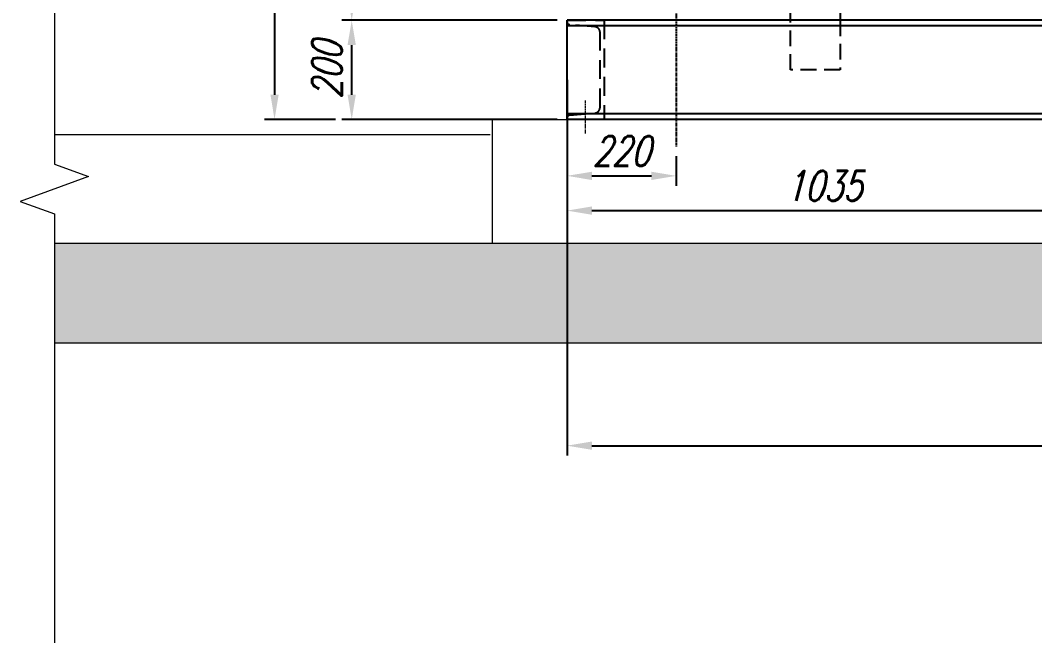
# Model space of a CAD drawing. Header units: millimetres. Extents: x -2122 to 22797, y 3569 to 89276.
# Drawn here: x -1929 to 114, y 85925 to 87180 of the extents above; entities that cross this region are included whole.
import ezdxf

# ---------------------------------------------------------------- set-up
doc = ezdxf.new("R2010")
doc.units = ezdxf.units.MM
doc.header["$LTSCALE"] = 20
doc.linetypes.add('CENTER', pattern=[2, 1.25, -0.25, 0.25, -0.25])
doc.linetypes.add('HIDDEN', pattern=[9.525, 6.35, -3.175])
for name, color, linetype in [('IA-DIM', 7, 'Continuous'), ('IA-EJES', 4, 'CENTER'), ('IA-ESTRUCTURAS', 2, 'Continuous'), ('IA-SEGM', 1, 'HIDDEN')]:
    doc.layers.add(name, color=color, linetype=linetype)
doc.layers.add('IA-TRAZ', color=8, linetype='Continuous', lineweight=5)
doc.styles.add('ING-AMB', font='romans.shx', dxfattribs={"width": 0.75, "oblique": 15})
doc.dimstyles.new('ING-AMB 20', dxfattribs={"dimscale": 20, "dimtxt": 3, "dimasz": 2.5, "dimexe": 1, "dimexo": 1, "dimgap": 1, "dimtad": 1, "dimdec": 0, "dimzin": 0, "dimdsep": 46, "dimtxsty": 'ING-AMB', "dimcen": 0.1, "dimclrd": 7, "dimclre": 7, "dimclrt": 2, "dimadec": 0, "dimazin": 0, "dimtfac": 1, "dimtdec": 0, "dimtmove": 0, "dimatfit": 0, "dimfxl": 1.25, "dimtolj": 1, "dimtzin": 0, "dimarcsym": 1})

# ---------------------------------------------------------------- blocks, each defined once
blk = doc.blocks.new('*D4')
at = {"layer": 'Defpoints', "color": 0, "transparency": 16777216}
for p in [(-1261.7, 87179.6), (-827.9, 87179.6), (-827.9, 86979.6)]:
    blk.add_point(p, dxfattribs=at)
at = {"layer": 'IA-DIM', "color": 7, "lineweight": -2, "transparency": 16777216}
for p, q in [((-847.9, 87179.6), (-1281.7, 87179.6)), ((-1261.7, 87029.6), (-1261.7, 87129.6)), ((-847.9, 86979.6), (-1281.7, 86979.6))]:
    blk.add_line(p, q, dxfattribs=at)
at = {"layer": 'IA-DIM', "color": 7, "transparency": 16777216}
for points in [[(-1270.1, 87129.6), (-1253.4, 87129.6), (-1261.7, 87179.6)], [(-1270.1, 87029.6), (-1253.4, 87029.6), (-1261.7, 86979.6)]]:
    blk.add_solid(points, dxfattribs=at)
at = {"layer": 'IA-DIM', "color": 2, "transparency": 16777216, "insert": (-1311.7, 87079.6), "char_height": 60, "attachment_point": 5, "rotation": 90, "style": 'ING-AMB'}
blk.add_mtext('\\A1;200', dxfattribs=at)
blk = doc.blocks.new('*D5')
at = {"layer": 'Defpoints', "color": 0, "transparency": 16777216}
for p in [(-1261.7, 87809.6), (-947.9, 87809.6), (-827.9, 87179.6)]:
    blk.add_point(p, dxfattribs=at)
at = {"layer": 'IA-DIM', "color": 7, "lineweight": -2, "transparency": 16777216}
for p, q in [((-967.9, 87809.6), (-1281.7, 87809.6)), ((-1261.7, 87229.6), (-1261.7, 87759.6)), ((-847.9, 87179.6), (-1281.7, 87179.6))]:
    blk.add_line(p, q, dxfattribs=at)
at = {"layer": 'IA-DIM', "color": 7, "transparency": 16777216}
for points in [[(-1270.1, 87759.6), (-1253.4, 87759.6), (-1261.7, 87809.6)], [(-1270.1, 87229.6), (-1253.4, 87229.6), (-1261.7, 87179.6)]]:
    blk.add_solid(points, dxfattribs=at)
at = {"layer": 'IA-DIM', "color": 2, "transparency": 16777216, "insert": (-1311.7, 87494.6), "char_height": 60, "attachment_point": 5, "rotation": 90, "style": 'ING-AMB'}
blk.add_mtext('\\A1;630', dxfattribs=at)
blk = doc.blocks.new('*D6')
at = {"layer": 'Defpoints', "color": 0, "transparency": 16777216}
for p in [(-827.9, 86979.6), (-607.9, 86925.4), (-607.9, 86866)]:
    blk.add_point(p, dxfattribs=at)
at = {"layer": 'IA-DIM', "color": 7, "lineweight": -2, "transparency": 16777216}
for p, q in [((-827.9, 86959.6), (-827.9, 86846)), ((-607.9, 86905.4), (-607.9, 86846)), ((-777.9, 86866), (-657.9, 86866))]:
    blk.add_line(p, q, dxfattribs=at)
at = {"layer": 'IA-DIM', "color": 7, "transparency": 16777216}
for points in [[(-777.9, 86874.3), (-777.9, 86857.6), (-827.9, 86866)], [(-657.9, 86874.3), (-657.9, 86857.6), (-607.9, 86866)]]:
    blk.add_solid(points, dxfattribs=at)
at = {"layer": 'IA-DIM', "color": 2, "transparency": 16777216, "insert": (-717.9, 86916), "char_height": 60, "attachment_point": 5, "style": 'ING-AMB'}
blk.add_mtext('\\A1;220', dxfattribs=at)
blk = doc.blocks.new('*D7')
at = {"layer": 'Defpoints', "color": 0, "transparency": 16777216}
for p in [(-827.9, 86979.6), (2067.1, 86981), (2067.1, 86322.1)]:
    blk.add_point(p, dxfattribs=at)
at = {"layer": 'IA-DIM', "color": 7, "lineweight": -2, "transparency": 16777216}
for p, q in [((-827.9, 86959.6), (-827.9, 86302.1)), ((2067.1, 86961), (2067.1, 86302.1)), ((-777.9, 86322.1), (2017.1, 86322.1))]:
    blk.add_line(p, q, dxfattribs=at)
at = {"layer": 'IA-DIM', "color": 7, "transparency": 16777216}
for points in [[(-777.9, 86330.5), (-777.9, 86313.8), (-827.9, 86322.1)], [(2017.1, 86330.5), (2017.1, 86313.8), (2067.1, 86322.1)]]:
    blk.add_solid(points, dxfattribs=at)
at = {"layer": 'IA-DIM', "color": 2, "transparency": 16777216, "insert": (619.6, 86372.1), "char_height": 60, "attachment_point": 5, "style": 'ING-AMB'}
blk.add_mtext('\\A1;2895', dxfattribs=at)
blk = doc.blocks.new('*D21')
at = {"layer": 'Defpoints', "color": 0, "transparency": 16777216}
for p in [(-1340, 87809.6), (-1417.2, 86979.6), (-1274.2, 86979.6)]:
    blk.add_point(p, dxfattribs=at)
at = {"layer": 'IA-DIM', "color": 7, "lineweight": -2, "transparency": 16777216}
for p, q in [((-1360, 87809.6), (-1437.2, 87809.6)), ((-1417.2, 87759.6), (-1417.2, 87029.6)), ((-1294.2, 86979.6), (-1437.2, 86979.6))]:
    blk.add_line(p, q, dxfattribs=at)
at = {"layer": 'IA-DIM', "color": 7, "transparency": 16777216}
for points in [[(-1425.5, 87759.6), (-1408.9, 87759.6), (-1417.2, 87809.6)], [(-1425.5, 87029.6), (-1408.9, 87029.6), (-1417.2, 86979.6)]]:
    blk.add_solid(points, dxfattribs=at)
at = {"layer": 'IA-DIM', "color": 2, "transparency": 16777216, "insert": (-1467.2, 87394.6), "char_height": 60, "attachment_point": 5, "rotation": 90, "style": 'ING-AMB'}
blk.add_mtext('\\A1;830', dxfattribs=at)
blk = doc.blocks.new('*D92')
at = {"layer": 'Defpoints', "color": 0, "transparency": 16777216}
for p in [(-827.9, 87079.6), (207.5, 87079.6), (207.5, 86795.9)]:
    blk.add_point(p, dxfattribs=at)
at = {"layer": 'IA-DIM', "color": 7, "lineweight": -2, "transparency": 16777216}
for p, q in [((-827.9, 87059.6), (-827.9, 86775.9)), ((207.5, 87059.6), (207.5, 86775.9)), ((-777.9, 86795.9), (157.5, 86795.9))]:
    blk.add_line(p, q, dxfattribs=at)
at = {"layer": 'IA-DIM', "color": 7, "transparency": 16777216}
for points in [[(-777.9, 86804.3), (-777.9, 86787.6), (-827.9, 86795.9)], [(157.5, 86804.3), (157.5, 86787.6), (207.5, 86795.9)]]:
    blk.add_solid(points, dxfattribs=at)
at = {"layer": 'IA-DIM', "color": 2, "transparency": 16777216, "insert": (-310.2, 86845.9), "char_height": 60, "attachment_point": 5, "style": 'ING-AMB'}
blk.add_mtext('\\A1;1035', dxfattribs=at)

msp = doc.modelspace()

# ---------------------------------------------------------------- hatches: boundary and pattern name
at = {"layer": 'IA-TRAZ'}
h = msp.add_hatch(dxfattribs=at)
h.set_pattern_fill('AR-CONC', color=256)
h.set_pattern_definition([(50, (-4453.77, 69524.6), (182.1847, -15.9391), [19.05, -209.55]), (355, (-4453.77, 69524.6), (-35.2434, 191.0568), [15.24, -167.6406]), (100.4514, (-4438.6, 69523.27), (146.9412, 175.1178), [16.19, -178.0902]), (46.1842, (-4453.77, 69575.4), (271.079, -42.0423), [28.575, -314.325]), (96.6356, (-4431.18, 69571.9), (237.404, 247.426), [24.285, -267.1356]), (351.1842, (-4453.77, 69575.4), (237.404, 247.426), [22.86, -251.4597]), (21, (-4428.37, 69562.7), (151.6144, -102.2652), [19.05, -209.55]), (326, (-4428.37, 69562.7), (61.802, 184.188), [15.24, -167.64]), (71.4514, (-4415.74, 69554.17), (213.4164, 81.9228), [16.19, -178.09]), (37.5, (-4453.775, 69524.596), (3.0886, 84.55504), [0, -165.608, 0, -170.18, 0, -168.275]), (7.5, (-4453.775, 69524.6), (66.81966, 100.18057), [0, -97.028, 0, -161.798, 0, -64.135]), (327.5, (-4510.42, 69524.596), (135.5906, -5.72874), [0, -63.5, 0, -198.12, 0, -262.89]), (317.5, (-4535.82, 69524.6), (148.1292, 25.4265), [0, -82.55, 0, -131.572, 0, -186.69])])
h.paths.add_polyline_path([(2476.9, 86729.6), (-288.7, 86729.6), (-288.7, 86529.6), (2476.9, 86529.6)])
h.paths.add_polyline_path([(-288.7, 86729.6), (-1860.8, 86729.6), (-1860.8, 86529.6), (-288.7, 86529.6)])

# ---------------------------------------------------------------- linework, layer by layer
at = {"layer": 'IA-EJES', "ltscale": 0.25}
msp.add_line((-607.9, 88703.1), (-607.9, 86925.4), dxfattribs=at)
at = {"layer": 'IA-EJES', "lineweight": 15, "ltscale": 0.25}
msp.add_line((-790.4, 86951.6), (-790.4, 87019.1), dxfattribs=at)
at = {"layer": 'IA-ESTRUCTURAS', "extrusion": (2.06626e-48, 1, -1.83697e-16)}
for p, q in [((-827.9, 86979.6), (-827.9, 87179.6)), ((2067.1, 87179.6), (-827.9, 87179.6)), ((2067.1, 86991.1), (-827.9, 86991.1)), ((2067.1, 86979.6), (-827.9, 86979.6))]:
    msp.add_line(p, q, dxfattribs=at)
at = {"layer": 'IA-ESTRUCTURAS', "extrusion": (2.06626e-48, -1, -1.83697e-16)}
msp.add_line((2067.1, 87168.1), (-827.9, 87168.1), dxfattribs=at)
at = {"layer": 'IA-ESTRUCTURAS', "color": 2}
msp.add_lwpolyline([(-377.9, 87179.6), (-377.9, 87259.6), (-357.9, 87279.6), (-297.9, 87279.6), (-277.9, 87259.6), (-277.9, 87179.6)], dxfattribs=at)
at = {"layer": 'IA-SEGM', "ltscale": 0.25}
msp.add_line((-277.9, 87079.6), (-377.9, 87079.6), dxfattribs=at)
at = {"layer": 'IA-SEGM', "ltscale": 0.3}
msp.add_lwpolyline([(-761.4, 87004.1), (-761.4, 87155.1, 0.390038), (-771.9, 87166.5), (-822.4, 87170.8, -0.390038), (-827.9, 87176.7), (-827.9, 87179.6), (-752.9, 87179.6), (-752.9, 86979.6), (-827.9, 86979.6), (-827.9, 86982.4, -0.390038), (-822.4, 86988.4), (-771.9, 86992.6, 0.390038)], format="xyb", close=True, dxfattribs=at)
at = {"layer": 'IA-SEGM', "ltscale": 0.25}
for points in [[(-377.9, 87079.6), (-377.9, 87179.6)], [(-277.9, 87179.6), (-277.9, 87079.6)]]:
    msp.add_lwpolyline(points, dxfattribs=at)
at = {"layer": 'IA-TRAZ', "extrusion": (2.2446e-16, 1, -2.22045e-16)}
for p, q in [((-782.9, 86979.6), (-432.9, 86979.6)), ((-1860.8, 86949.6), (-982.8, 86949.6)), ((2476.9, 86729.6), (-1860.8, 86729.6)), ((-1860.8, 86529.6), (2476.9, 86529.6))]:
    msp.add_line(p, q, dxfattribs=at)
at = {"layer": 'IA-TRAZ'}
msp.add_lwpolyline([(-1860.8, 87854.3), (-1860.8, 86889.6), (-1792.1, 86864.6), (-1929.5, 86814.6), (-1860.8, 86789.6), (-1860.8, 85924.9)], dxfattribs=at)
msp.add_lwpolyline([(-977.9, 86979.6), (2217.1, 86979.6), (2217.1, 86729.6), (-977.9, 86729.6)], close=True, dxfattribs=at)

# ---------------------------------------------------------------- dimensions: what is measured, and where the dimension line sits
at = {"layer": 'IA-DIM'}
for base, p1, p2, picture, middle in [((-1417.2, 86979.6), (-1340, 87809.6), (-1274.2, 86979.6), '*D21', (-1467.2, 87394.6)), ((-1261.7, 87809.6), (-827.9, 87179.6), (-947.9, 87809.6), '*D5', (-1311.7, 87494.6)), ((-1261.7, 87179.6), (-827.9, 86979.6), (-827.9, 87179.6), '*D4', (-1311.7, 87079.6))]:
    dim = msp.add_linear_dim(base=base, p1=p1, p2=p2, angle=90, dimstyle='ING-AMB 20', override={"dimpost": '\\X'}, dxfattribs=at)
    dim.commit()
    dim.dimension.update_dxf_attribs({"geometry": picture, "text_midpoint": middle})
for base, p1, p2, picture, middle in [((207.5, 86795.9), (-827.9, 87079.6), (207.5, 87079.6), '*D92', (-310.2, 86845.9)), ((2067.1, 86322.1), (-827.9, 86979.6), (2067.1, 86981), '*D7', (619.6, 86372.1)), ((-607.9, 86866), (-827.9, 86979.6), (-607.9, 86925.4), '*D6', (-717.9, 86916))]:
    dim = msp.add_linear_dim(base=base, p1=p1, p2=p2, dimstyle='ING-AMB 20', override={"dimpost": '\\X'}, dxfattribs=at)
    dim.commit()
    dim.dimension.update_dxf_attribs({"geometry": picture, "text_midpoint": middle})

doc.saveas('drawing.dxf')
